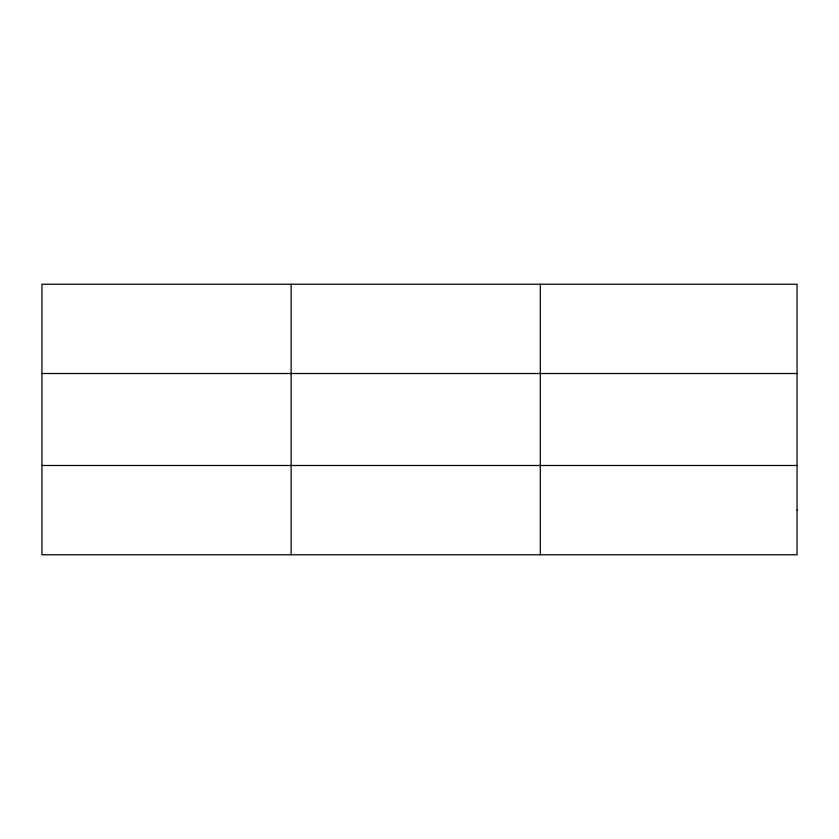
<?xml version="1.0" encoding="UTF-8"?>
<svg xmlns="http://www.w3.org/2000/svg" width="839" height="839" viewBox="0 0 839 839"><rect width="100%" height="100%" fill="white"/><g stroke="black" fill="none" stroke-linecap="round" stroke-linejoin="round"><path stroke-width="1.26" d="M291.133 554.768L291.133 284.232M540.316 554.768L540.316 284.232M41.95 373.512L797.05 373.512M41.95 465.488L797.05 465.488M797.05 510.122L797.05 554.768L41.95 554.768L41.95 284.232L797.05 284.232L797.05 510.122"/></g></svg>
